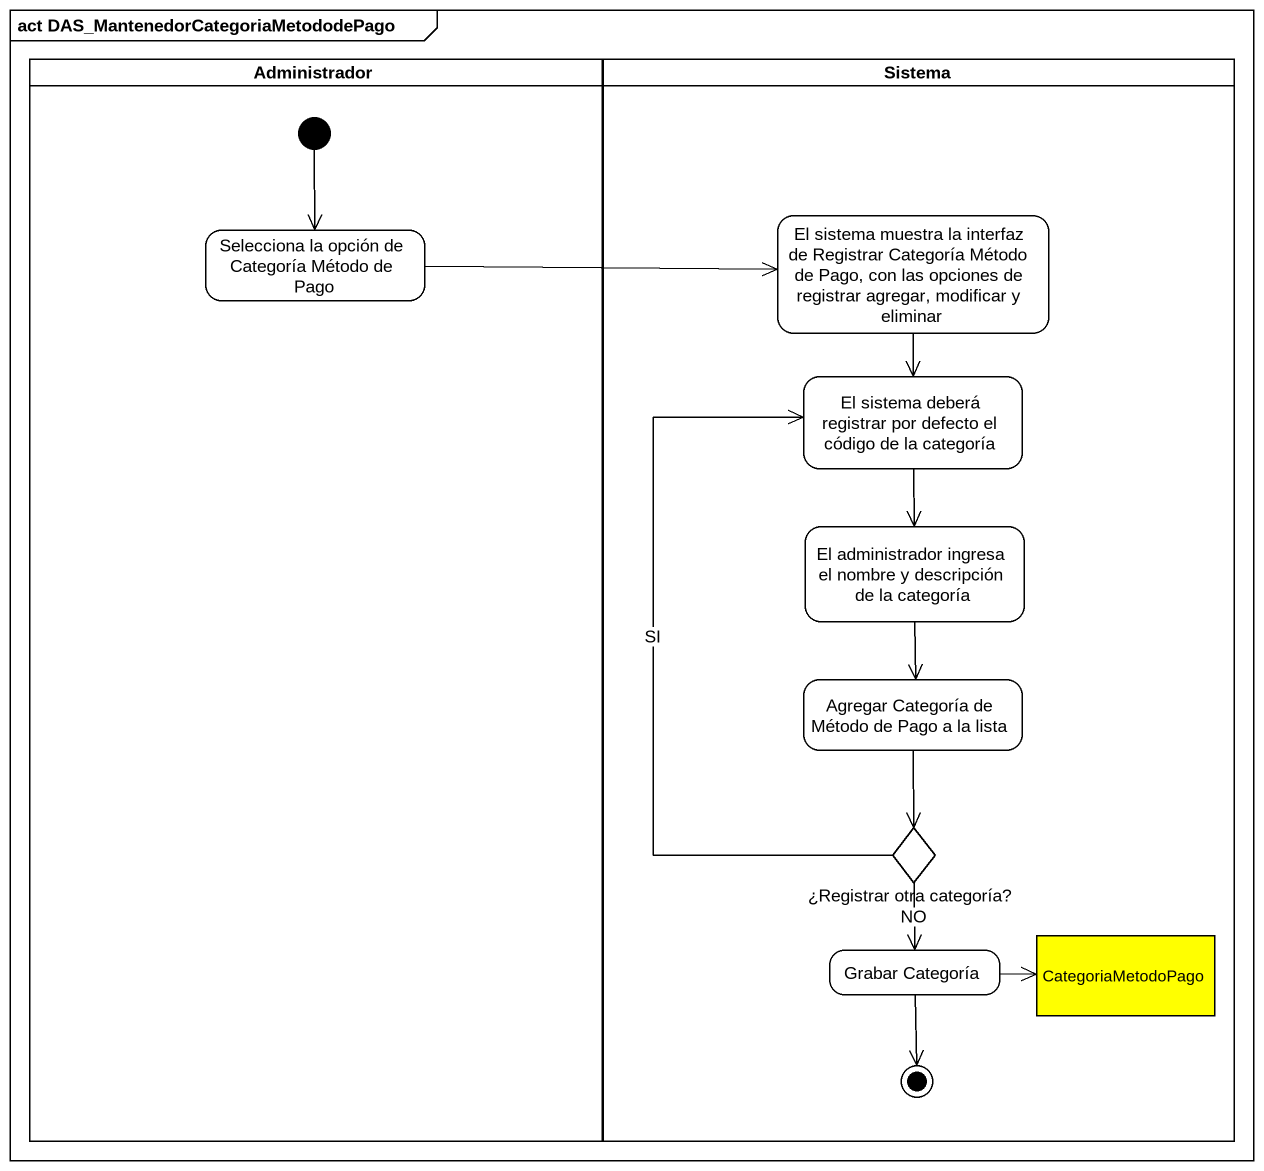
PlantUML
@startuml
mainframe act DAS_MantenedorCategoriaMetododePago
hide empty description
state Administrador <<partition>> {
  state "Selecciona la opción de Categoría Método de Pago" as Selecciona_la_opción_de
  [*] --> Selecciona_la_opción_de
}
state Sistema <<partition>> {
  state "El sistema muestra la interfaz de Registrar Categoría Método de Pago, con las opciones de registrar agregar, modificar y eliminar" as El_sistema_muestra_la
  state "El sistema deberá registrar por defecto el código de la categoría" as El_sistema_deberá_registrar
  state "El administrador ingresa el nombre y descripción de la categoría" as El_administrador_ingresa_el
  state "Agregar Categoría de Método de Pago a la lista" as Agregar_Categoría_de_Método
  state "¿Registrar otra categoría?" as Registrar_otra_categoría <<choice>>
  state "Grabar Categoría" as Grabar_Categoría
  state CategoriaMetodoPago <<object>> #FFFF00
  Grabar_Categoría --> [*]
}
Selecciona_la_opción_de -right-> El_sistema_muestra_la
El_sistema_muestra_la --> El_sistema_deberá_registrar
El_sistema_deberá_registrar --> El_administrador_ingresa_el
El_administrador_ingresa_el --> Agregar_Categoría_de_Método
Agregar_Categoría_de_Método --> Registrar_otra_categoría
Registrar_otra_categoría -up-> El_sistema_deberá_registrar : SI
Registrar_otra_categoría --> Grabar_Categoría : NO
Grabar_Categoría -right-> CategoriaMetodoPago
@enduml
